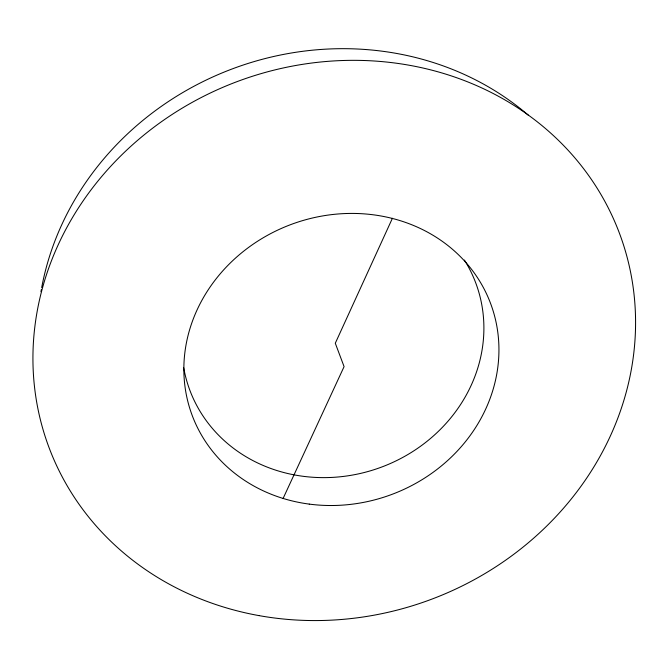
<?xml version="1.0" encoding="UTF-8"?>
<svg xmlns="http://www.w3.org/2000/svg" width="669" height="669" viewBox="0 0 669 669"><rect width="100%" height="100%" fill="white"/><g stroke="black" fill="none" stroke-linecap="round" stroke-linejoin="round"><path stroke-width="1" d="M392.419 218.261L335.294 343.239L344.083 366.629L283.104 498.447M464.428 260.065A152.683 139.294 -20.6 0 1 382.86 466.594A152.683 139.294 -20.6 0 1 183.691 367.741M40.96 291.684A291.826 267.148 -20.6 0 1 41.319 289.635M41.695 287.578A291.826 267.148 -20.6 0 1 237.947 66.833A291.826 267.148 -20.6 0 1 528.385 115.252M309.245 504.108A159.356 144.069 -20.6 0 0 491.038 304.688A159.356 144.069 -20.6 0 0 223.906 269.615A159.356 144.069 -20.6 0 0 309.245 504.108M258.911 615.597A304.671 276.473 -20.6 0 0 624.587 248.391A304.671 276.473 -20.6 0 0 119.249 157.374A304.671 276.473 -20.6 0 0 258.911 615.597"/></g></svg>
